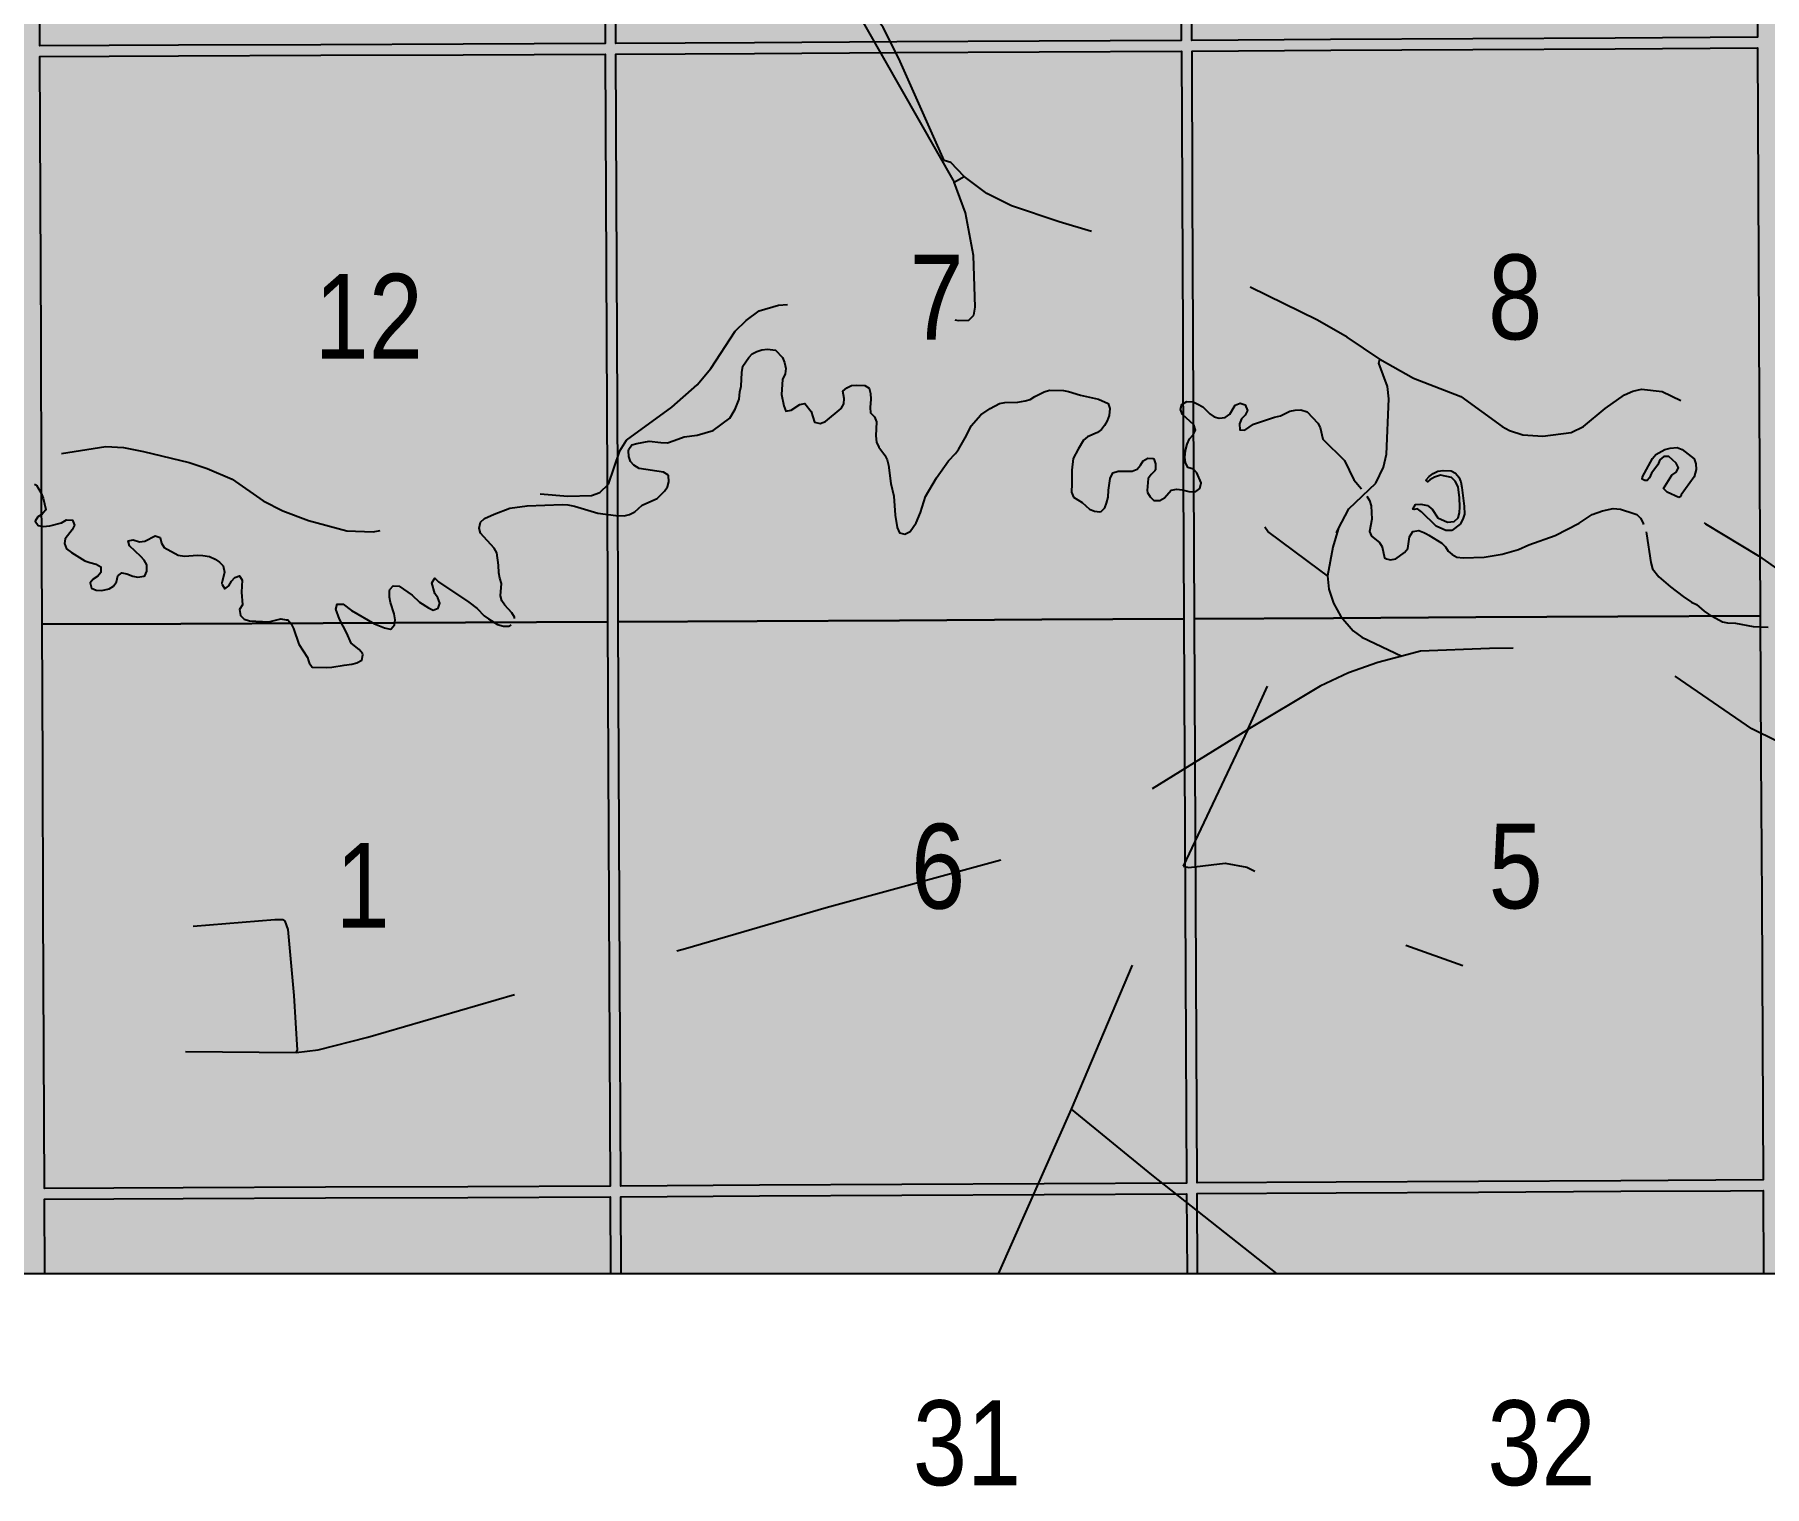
# Model space of a CAD drawing. Extents: x 403018 to 417191, y 6033193 to 6042673.
# Drawn here: x 415334.6 to 415497.7, y 6035945.7 to 6036082.7 of the extents above; entities that cross this region are included whole.
import ezdxf

# ---------------------------------------------------------------- set-up
doc = ezdxf.new("R2010")
doc.units = 0
doc.header["$LTSCALE"] = 5
doc.linetypes.add('DASHED2', pattern=[9.525, 6.35, -3.175])
for name, color, linetype in [('Quarters', 8, 'Continuous'), ('RoadSeg', 57, 'DASHED2'), ('T-WATER', 160, 'Continuous')]:
    doc.layers.add(name, color=color, linetype=linetype)
doc.layers.add('ROUTE-MAP-BACKGROUND-H', color=7, linetype='Continuous', true_color=0xf0ebff)
doc.styles.add('120', font='ARIALN.TTF', dxfattribs={"height": 13})

msp = doc.modelspace()

# ---------------------------------------------------------------- hatches: boundary and pattern name
at = {"layer": 'ROUTE-MAP-BACKGROUND-H'}
h = msp.add_hatch(color=256, dxfattribs=at)
h.dxf.hatch_style = 1
h.paths.add_polyline_path([(412923.423, 6037807.465), (416092.9, 6037807.465), (416092.9, 6035965.758), (412923.423, 6035965.758)])

# ---------------------------------------------------------------- linework, layer by layer
at = {"layer": 'Quarters'}
for points in [[(415402.49, 6036081.888), (415389.41, 6036081.818), (415389.354, 6036094.872), (415389.297, 6036108.262), (415389.24, 6036121.651), (415389.183, 6036135.04), (415402.259, 6036135.11), (415415.67, 6036135.182), (415429.081, 6036135.254), (415442.491, 6036135.326), (415442.553, 6036121.937), (415442.615, 6036108.548), (415442.677, 6036095.159), (415442.737, 6036082.104), (415429.322, 6036082.032), (415415.906, 6036081.96), (415402.49, 6036081.888)], [(415456.822, 6036082.181), (415443.741, 6036082.11), (415443.681, 6036095.164), (415443.619, 6036108.554), (415443.557, 6036121.943), (415443.496, 6036135.332), (415456.571, 6036135.403), (415469.982, 6036135.476), (415483.392, 6036135.55), (415496.802, 6036135.624), (415496.869, 6036122.235), (415496.935, 6036108.846), (415497.002, 6036095.457), (415497.067, 6036082.402), (415483.652, 6036082.328), (415470.237, 6036082.253), (415456.822, 6036082.181)], [(415388.35, 6036094.867), (415388.406, 6036081.813), (415374.997, 6036081.759), (415361.582, 6036081.705), (415348.173, 6036081.652), (415335.093, 6036081.599), (415335.042, 6036094.656), (415334.989, 6036108.047), (415334.937, 6036121.438), (415334.884, 6036134.83), (415347.957, 6036134.88), (415361.364, 6036134.931), (415374.772, 6036134.983), (415388.179, 6036135.034), (415388.236, 6036121.645), (415388.293, 6036108.256), (415388.35, 6036094.867)], [(415457.078, 6036027.619), (415443.993, 6036027.548), (415443.931, 6036040.938), (415443.87, 6036054.327), (415443.808, 6036067.716), (415443.746, 6036081.105), (415456.826, 6036081.176), (415470.242, 6036081.249), (415483.657, 6036081.324), (415497.072, 6036081.398), (415497.138, 6036068.009), (415497.205, 6036054.62), (415497.271, 6036041.231), (415497.338, 6036027.842), (415483.918, 6036027.767), (415470.499, 6036027.692), (415457.078, 6036027.619)], [(415388.581, 6036040.641), (415388.638, 6036027.252), (415375.222, 6036027.196), (415361.805, 6036027.14), (415348.388, 6036027.085), (415335.307, 6036027.03), (415335.254, 6036040.421), (415335.202, 6036053.812), (415335.149, 6036067.204), (415335.097, 6036080.595), (415348.174, 6036080.647), (415361.586, 6036080.701), (415374.998, 6036080.755), (415388.41, 6036080.809), (415388.467, 6036067.42), (415388.524, 6036054.03), (415388.581, 6036040.641)], [(415402.728, 6036027.328), (415389.642, 6036027.258), (415389.585, 6036040.647), (415389.528, 6036054.036), (415389.471, 6036067.425), (415389.414, 6036080.814), (415402.495, 6036080.884), (415415.911, 6036080.956), (415429.326, 6036081.028), (415442.742, 6036081.1), (415442.804, 6036067.711), (415442.865, 6036054.321), (415442.927, 6036040.932), (415442.989, 6036027.543), (415429.569, 6036027.471), (415416.148, 6036027.4), (415402.728, 6036027.328)], [(415402.959, 6035974.111), (415389.869, 6035974.041), (415389.814, 6035987.094), (415389.756, 6036000.482), (415389.699, 6036013.87), (415389.642, 6036027.258), (415402.728, 6036027.328), (415416.148, 6036027.4), (415429.569, 6036027.471), (415442.989, 6036027.543), (415443.051, 6036014.155), (415443.112, 6036000.767), (415443.174, 6035987.379), (415443.234, 6035974.326), (415429.809, 6035974.254), (415416.384, 6035974.183), (415402.959, 6035974.111)], [(415457.328, 6035974.401), (415444.238, 6035974.331), (415444.178, 6035987.384), (415444.117, 6036000.772), (415444.055, 6036014.16), (415443.993, 6036027.548), (415457.078, 6036027.619), (415470.499, 6036027.692), (415483.918, 6036027.767), (415497.338, 6036027.842), (415497.404, 6036014.453), (415497.47, 6036001.064), (415497.537, 6035987.675), (415497.601, 6035974.622), (415484.177, 6035974.548), (415470.753, 6035974.473), (415457.328, 6035974.401)], [(415348.605, 6035973.862), (415335.516, 6035973.805), (415335.465, 6035986.86), (415335.412, 6036000.25), (415335.359, 6036013.64), (415335.307, 6036027.03), (415348.388, 6036027.085), (415361.805, 6036027.14), (415375.222, 6036027.196), (415388.638, 6036027.252), (415388.695, 6036013.865), (415388.752, 6036000.477), (415388.809, 6035987.089), (415388.865, 6035974.036), (415375.447, 6035973.978), (415362.023, 6035973.92), (415348.605, 6035973.862)]]:
    msp.add_lwpolyline(points, close=True, dxfattribs=at)
for points in [[(415444.278, 6035965.758), (415444.243, 6035973.327), (415457.333, 6035973.397), (415470.758, 6035973.469), (415484.182, 6035973.543), (415494.544, 6035973.6), (415497.606, 6035973.617), (415497.645, 6035965.758)], [(415335.548, 6035965.758), (415335.52, 6035972.801), (415348.606, 6035972.858), (415362.027, 6035972.916), (415375.448, 6035972.974), (415388.869, 6035973.032), (415388.9, 6035965.758)], [(415389.905, 6035965.758), (415389.874, 6035973.037), (415402.964, 6035973.107), (415416.389, 6035973.178), (415429.814, 6035973.25), (415443.239, 6035973.321), (415443.274, 6035965.758)]]:
    msp.add_lwpolyline(points, dxfattribs=at)
at = {"layer": 'RoadSeg', "flags": 128}
msp.add_lwpolyline([(415421.307, 6036068.747), (415422.273, 6036069.279), (415421.008, 6036070.578), (415420.375, 6036070.778), (415416.113, 6036080.402), (415414.614, 6036083.332), (415405.057, 6036097.285), (415404.424, 6036098.417)], close=True, dxfattribs=at)
for points in [[(415314.881, 6035974.174), (415312.55, 6035981.467), (415311.284, 6035988.26), (415307.222, 6036004.711), (415306.223, 6036008.54), (415306.223, 6036010.971), (415309.753, 6036019.862), (415310.152, 6036020.561), (415311.251, 6036021.793), (415311.817, 6036022.992), (415311.917, 6036023.858), (415311.351, 6036027.088), (415311.417, 6036028.087), (415311.75, 6036029.419), (415312.883, 6036032.083), (415313.216, 6036033.382), (415313.882, 6036036.879), (415314.215, 6036039.942), (415314.215, 6036040.608), (415314.348, 6036041.674), (415314.781, 6036042.706), (415315.513, 6036044.038), (415316.313, 6036044.771), (415317.878, 6036045.17), (415321.807, 6036045.37), (415324.205, 6036045.137), (415328.833, 6036044.238), (415332.696, 6036043.139), (415334.161, 6036042.972), (415336.659, 6036043.072), (415341.321, 6036043.805), (415342.986, 6036043.705), (415344.851, 6036043.339), (415349.18, 6036042.306), (415350.878, 6036041.74), (415353.242, 6036040.708), (415356.139, 6036038.677), (415358.004, 6036037.744), (415360.435, 6036036.812), (415364.031, 6036035.846), (415366.529, 6036035.746), (415369.992, 6036036.412), (415375.12, 6036038.976), (415376.352, 6036039.476), (415377.285, 6036039.642), (415378.684, 6036039.676), (415384.877, 6036039.11), (415387.108, 6036039.176), (415387.908, 6036039.476), (415388.707, 6036040.242), (415389.772, 6036043.405), (415390.405, 6036044.404), (415394.701, 6036047.501), (415397.065, 6036049.632), (415398.364, 6036051.164), (415400.661, 6036054.694), (415401.694, 6036055.693), (415402.926, 6036056.592), (415404.757, 6036057.125), (415407.288, 6036057.325), (415411.75, 6036056.759), (415418.011, 6036056.326), (415421.74, 6036055.693), (415422.706, 6036055.726), (415423.172, 6036056.192), (415423.305, 6036056.958), (415423.139, 6036061.82), (415422.373, 6036065.85), (415421.307, 6036068.747)], [(415457.538, 6036036.013), (415458.537, 6036037.911), (415461.068, 6036040.342), (415461.8, 6036041.84), (415462.1, 6036043.072), (415462.3, 6036048.3), (415462.167, 6036049.466), (415461.367, 6036051.664), (415461.467, 6036052.03), (415458.37, 6036054.128), (415455.573, 6036055.726), (415446.849, 6036059.989), (415442.786, 6036061.587), (415431.231, 6036064.984), (415426.735, 6036066.516), (415424.404, 6036067.681), (415422.273, 6036069.279)], [(415461.467, 6036052.03), (415464.631, 6036050.232), (415469.093, 6036048.533), (415472.989, 6036045.703), (415473.688, 6036045.303), (415474.954, 6036044.904), (415476.818, 6036044.771), (415479.516, 6036045.137), (415480.681, 6036045.703), (415482.713, 6036047.401), (415484.544, 6036048.667), (415485.31, 6036049.033), (415486.143, 6036049.2), (415488.074, 6036049), (415491.204, 6036047.468), (415493.002, 6036047.035), (415493.735, 6036046.402), (415494.001, 6036045.736), (415494.134, 6036044.571), (415493.935, 6036043.339), (415492.969, 6036041.907), (415491.038, 6036039.609), (415490.571, 6036038.277), (415490.838, 6036037.578), (415492.17, 6036036.512), (415497.165, 6036033.482), (415501.66, 6036030.318), (415502.526, 6036029.852), (415504.358, 6036029.219), (415505.756, 6036028.953), (415507.022, 6036028.92), (415507.987, 6036029.419), (415508.221, 6036029.952), (415508.254, 6036032.316), (415508.52, 6036033.715), (415509.519, 6036037.145), (415510.518, 6036039.043), (415511.551, 6036040.342), (415512.782, 6036041.474), (415514.647, 6036042.873), (415517.678, 6036044.771), (415517.478, 6036044.804), (415517.445, 6036045.104), (415517.378, 6036067.282), (415517.012, 6036068.081), (415516.512, 6036068.38), (415512.816, 6036069.146)], [(415456.539, 6036031.617), (415456.639, 6036030.352), (415457.105, 6036029.02), (415457.771, 6036027.754), (415458.937, 6036026.422), (415459.769, 6036025.823), (415463.532, 6036024.025), (415461.268, 6036023.425), (415458.503, 6036022.46), (415455.84, 6036021.194), (415449.013, 6036017.098), (415455.806, 6036032.15), (415457.538, 6036036.013), (415457.038, 6036034.314), (415456.539, 6036031.617), (415455.806, 6036032.15), (415450.911, 6036035.78), (415450.611, 6036036.179)], [(415563.998, 6036000.015), (415561.534, 6035999.316), (415557.971, 6035998.883), (415553.808, 6035998.75), (415549.879, 6035999.083), (415547.448, 6035999.682), (415539.955, 6036002.047), (415502.36, 6036014.634), (415498.896, 6036015.999), (415496.532, 6036017.165), (415487.874, 6036023.126), (415484.711, 6036024.324), (415482.713, 6036024.691), (415480.648, 6036024.824), (415471.79, 6036024.757), (415465.297, 6036024.491), (415463.532, 6036024.025)], [(415310.869, 6035965.758), (415311.151, 6035966.516), (415313.682, 6035972.043), (415314.881, 6035974.174), (415316.579, 6035976.772), (415317.545, 6035977.838), (415320.908, 6035980.735), (415322.406, 6035981.8), (415326.869, 6035984.298), (415331.331, 6035986.096), (415333.695, 6035986.562), (415338.124, 6035986.829), (415359.269, 6035986.629), (415361.334, 6035986.895), (415366.03, 6035988.094), (415383.479, 6035993.156), (415395.966, 6035996.452), (415409.253, 6036000.315), (415428.234, 6036005.51), (415430.199, 6036006.176), (415431.73, 6036006.775), (415436.659, 6036009.473), (415449.013, 6036017.098), (415442.919, 6036004.211), (415443.452, 6036004.078), (415446.882, 6036004.511), (415448.913, 6036004.111), (415461.567, 6035997.618), (415469.293, 6035994.854)], [(415425.504, 6035965.758), (415432.396, 6035981.301), (415439.856, 6035998.95), (415441.354, 6036002.047), (415442.919, 6036004.211)], [(415359.269, 6035986.629), (415359.403, 6035986.862), (415359.07, 6035992.024), (415358.504, 6035998.251), (415358.237, 6035999.017), (415358.004, 6035999.15), (415357.238, 6035999.15), (415349.546, 6035998.517)], [(415451.764, 6035965.758), (415439.955, 6035975.107), (415432.396, 6035981.301)]]:
    msp.add_lwpolyline(points, dxfattribs=at)
at = {"layer": 'ROUTE-MAP-BACKGROUND-H'}
msp.add_lwpolyline([(412923.423, 6037807.465), (416092.9, 6037807.465), (416092.9, 6035965.758), (412923.423, 6035965.758)], close=True, dxfattribs=at)
at = {"layer": 'T-WATER'}
for points in [[(415394.905, 6036044.365), (415395.849, 6036044.701), (415397.076, 6036044.858), (415398.593, 6036045.307), (415400.165, 6036046.465), (415400.661, 6036047.323), (415401.026, 6036048.277), (415401.1, 6036048.943), (415401.227, 6036049.495), (415401.306, 6036050.78), (415401.402, 6036051.374), (415401.943, 6036052.198), (415402.276, 6036052.54), (415402.707, 6036052.773), (415403.183, 6036052.926), (415403.723, 6036052.973), (415404.452, 6036052.874), (415405.136, 6036052.202), (415405.323, 6036051.739), (415405.431, 6036051.164), (415405.366, 6036050.668), (415405.115, 6036050.111), (415405.045, 6036048.71), (415405.247, 6036047.636), (415405.456, 6036047.122), (415405.932, 6036047.233), (415406.749, 6036047.757), (415407.228, 6036047.868), (415407.833, 6036047.112), (415408.148, 6036046.11), (415408.692, 6036045.984), (415409.184, 6036046.169), (415410.667, 6036047.377), (415410.898, 6036047.824), (415410.942, 6036048.321), (415410.816, 6036049.024), (415411.182, 6036049.33), (415411.636, 6036049.542), (415412.133, 6036049.588), (415412.889, 6036049.558), (415413.301, 6036049.291), (415413.437, 6036048.812), (415413.459, 6036048.268), (415413.393, 6036047.485), (415413.438, 6036046.982), (415413.794, 6036046.585), (415414.004, 6036046.128), (415413.943, 6036044.811), (415414.006, 6036044.214), (415414.203, 6036043.738), (415414.772, 6036042.974), (415415, 6036042.529), (415415.117, 6036042.04), (415415.346, 6036040.306), (415415.618, 6036039.102), (415415.737, 6036037.339), (415415.955, 6036036.171), (415416.17, 6036035.662), (415416.662, 6036035.534), (415417.153, 6036035.785), (415417.735, 6036036.587), (415418.129, 6036037.571), (415418.614, 6036039.09), (415419.637, 6036040.841), (415420.779, 6036042.44), (415421.446, 6036043.128), (415421.73, 6036043.522), (415422.479, 6036044.833), (415422.932, 6036045.756), (415423.838, 6036046.777)], [(415423.838, 6036046.777), (415424.713, 6036047.388), (415425.599, 6036047.85), (415426.094, 6036047.941), (415427.316, 6036047.988), (415428.002, 6036048.096), (415428.482, 6036048.236), (415428.911, 6036048.513), (415429.81, 6036048.954), (415430.322, 6036049.124), (415431.617, 6036049.078), (415432.107, 6036048.981), (415433.233, 6036048.629), (415434.915, 6036048.264), (415435.849, 6036047.849), (415435.991, 6036047.371), (415435.923, 6036046.723), (415435.743, 6036046.218), (415435.502, 6036045.783), (415435.206, 6036045.401), (415434.834, 6036045.109), (415433.89, 6036044.719), (415433.523, 6036044.402), (415432.996, 6036043.561), (415432.533, 6036042.675), (415432.404, 6036041.57), (415432.42, 6036040.286), (415432.37, 6036039.495), (415432.57, 6036039.033), (415433.382, 6036038.52), (415434.087, 6036037.891), (415434.55, 6036037.688), (415435.062, 6036037.624), (415435.182, 6036037.663), (415435.517, 6036038.006), (415435.696, 6036038.472), (415435.854, 6036039.035), (415435.882, 6036039.694), (415436.035, 6036040.79), (415436.293, 6036041.324), (415436.767, 6036041.48), (415437.466, 6036041.461), (415438.105, 6036041.474), (415438.574, 6036041.648), (415438.898, 6036042.027), (415439.155, 6036042.443), (415439.57, 6036042.701), (415440.086, 6036042.677), (415440.145, 6036042.635), (415440.297, 6036042.161), (415440.29, 6036041.613), (415440.241, 6036041.496), (415439.89, 6036041.164), (415439.61, 6036040.77), (415439.528, 6036039.636), (415439.56, 6036039.478), (415439.809, 6036039.049), (415440.151, 6036038.718), (415440.723, 6036038.712), (415441.142, 6036038.97), (415441.777, 6036039.667), (415442.327, 6036039.787), (415442.823, 6036039.729), (415443.448, 6036039.552), (415443.956, 6036039.514), (415444.098, 6036039.55), (415444.492, 6036039.825), (415444.617, 6036040.381), (415444.215, 6036041.307), (415443.876, 6036041.674), (415443.34, 6036041.821), (415443.119, 6036042.282), (415443.08, 6036042.778), (415443.12, 6036043.414), (415443.282, 6036044.023), (415443.522, 6036044.519), (415443.856, 6036044.893), (415444.076, 6036045.328), (415443.925, 6036045.853), (415442.845, 6036046.817), (415442.65, 6036047.278), (415442.793, 6036047.769), (415443.259, 6036048.062)], [(415443.259, 6036048.062), (415443.846, 6036048.026), (415444.291, 6036047.801), (415444.753, 6036047.555), (415445.441, 6036046.891), (415445.825, 6036046.599), (415446.306, 6036046.46), (415446.865, 6036046.536), (415447.307, 6036046.862), (415447.826, 6036047.693), (415448.289, 6036047.884), (415448.774, 6036047.72), (415448.972, 6036047.204), (415448.765, 6036046.75), (415448.408, 6036046.408), (415448.229, 6036045.942), (415448.254, 6036045.362), (415448.731, 6036045.358), (415449.538, 6036045.898), (415451.527, 6036046.56), (415452.077, 6036046.691), (415452.972, 6036047.134), (415453.46, 6036047.242), (415454.023, 6036047.275), (415454.601, 6036047.059), (415455.599, 6036046.017), (415455.826, 6036045.584), (415456.075, 6036044.503), (415458.137, 6036042.489), (415459.017, 6036040.666), (415459.744, 6036039.804)], [(415392.537, 6036038.557), (415393.304, 6036038.905), (415393.996, 6036039.587), (415394.27, 6036039.993), (415394.393, 6036040.478), (415394.37, 6036041.064), (415394.326, 6036041.141), (415393.892, 6036041.38), (415391.608, 6036041.739), (415391.119, 6036042.041), (415390.806, 6036042.395), (415390.638, 6036042.866), (415390.599, 6036043.4), (415390.641, 6036043.557), (415390.918, 6036043.953), (415391.394, 6036044.098), (415392.539, 6036044.299), (415393.646, 6036044.167), (415394.267, 6036044.152), (415394.905, 6036044.365)], [(415334.576, 6036040.252), (415334.775, 6036040.142)], [(415334.775, 6036040.142), (415335.226, 6036039.404), (415335.414, 6036038.92), (415335.641, 6036037.873), (415335.619, 6036037.784), (415335.305, 6036037.429), (415334.9, 6036037.167), (415334.648, 6036036.743), (415334.926, 6036036.349), (415335.413, 6036036.264), (415336.029, 6036036.312), (415337.131, 6036036.612), (415337.596, 6036036.882), (415338.164, 6036036.853), (415338.367, 6036036.391), (415338.138, 6036035.947), (415337.492, 6036035.092), (415337.431, 6036034.638), (415337.612, 6036034.14), (415338.08, 6036033.792), (415339.339, 6036033.03), (415339.805, 6036032.849), (415340.388, 6036032.702), (415340.829, 6036032.465), (415340.855, 6036031.926), (415340.546, 6036031.567), (415340.134, 6036031.299), (415339.831, 6036030.931), (415339.952, 6036030.449), (415340.414, 6036030.262), (415340.94, 6036030.222), (415341.642, 6036030.363), (415342.037, 6036030.641), (415342.327, 6036031.027), (415342.439, 6036031.595), (415342.811, 6036031.896), (415343.293, 6036031.778), (415343.847, 6036031.565), (415344.341, 6036031.487), (415344.892, 6036031.558)], [(415460.221, 6036039.107), (415460.47, 6036038.719), (415460.637, 6036038.217), (415460.693, 6036036.944), (415460.471, 6036035.796), (415460.662, 6036035.334), (415461.412, 6036034.736), (415461.692, 6036034.342), (415461.891, 6036033.288), (415462.083, 6036033.192)], [(415379.839, 6036027.591), (415379.846, 6036027.713), (415379.594, 6036028.126), (415378.954, 6036028.841), (415378.67, 6036029.237), (415378.533, 6036029.718), (415378.613, 6036030.875), (415378.456, 6036031.383), (415378.382, 6036031.877), (415378.352, 6036032.611), (415378.183, 6036033.767), (415377.949, 6036034.211), (415376.66, 6036035.618), (415376.53, 6036036.102), (415376.648, 6036036.651), (415377.033, 6036037.013), (415377.942, 6036037.43), (415379.408, 6036037.989), (415381.057, 6036038.203), (415384.395, 6036038.334), (415384.895, 6036038.311), (415385.51, 6036038.185), (415387.701, 6036037.512), (415389.424, 6036037.289), (415390.196, 6036037.277), (415390.687, 6036037.376), (415391.193, 6036037.628), (415391.901, 6036038.28), (415392.537, 6036038.557)], [(415465.847, 6036035.566), (415466.069, 6036035.445), (415467.315, 6036034.676), (415467.648, 6036034.341), (415467.912, 6036033.936), (415468.272, 6036033.612), (415468.71, 6036033.377), (415469.327, 6036033.311), (415471.3, 6036033.363), (415473.011, 6036033.65), (415474.544, 6036034.097), (415475.497, 6036034.523), (415477.983, 6036035.415), (415480.246, 6036036.557), (415481.489, 6036037.372), (415482.464, 6036037.724), (415483.468, 6036037.949), (415484.162, 6036037.9), (415485.401, 6036037.496)], [(415485.401, 6036037.496), (415485.705, 6036037.397), (415486.032, 6036037.05), (415486.266, 6036036.625), (415486.333, 6036036.444)], [(415462.083, 6036033.192), (415462.47, 6036033.1), (415462.961, 6036033.2), (415463.792, 6036033.807), (415464.096, 6036034.185), (415464.246, 6036035.288), (415464.567, 6036035.778), (415465.145, 6036035.87), (415465.612, 6036035.694), (415465.847, 6036035.566)], [(415486.589, 6036035.751), (415486.616, 6036035.56), (415487.011, 6036032.845), (415487.185, 6036032.268), (415487.783, 6036031.492), (415488.87, 6036030.556), (415490.053, 6036029.666), (415490.863, 6036029.124), (415491.315, 6036028.897), (415492.03, 6036028.26), (415492.442, 6036027.98), (415493.763, 6036027.269), (415494.253, 6036027.174), (415494.992, 6036027.142), (415496.68, 6036026.838), (415498.08, 6036026.76)], [(415344.892, 6036031.558), (415344.976, 6036031.591), (415345.19, 6036032.042), (415345.17, 6036032.638), (415344.914, 6036033.064), (415344.599, 6036033.43), (415343.548, 6036034.432), (415343.412, 6036034.893), (415343.892, 6036035.001), (415344.48, 6036034.822), (415344.979, 6036034.87), (415345.963, 6036035.36), (415346.426, 6036035.229), (415346.552, 6036034.692), (415346.808, 6036034.283), (415348.141, 6036033.539), (415348.74, 6036033.453), (415349.964, 6036033.557), (415350.463, 6036033.535), (415351.099, 6036033.413), (415351.627, 6036033.182), (415352.036, 6036032.893), (415352.365, 6036032.542), (415352.506, 6036031.941), (415352.258, 6036030.903), (415352.273, 6036030.795), (415352.527, 6036030.372), (415352.914, 6036030.652), (415353.152, 6036031.097), (415353.477, 6036031.44), (415353.906, 6036031.608), (415354.179, 6036031.204), (415354.109, 6036030.075), (415354.197, 6036028.877), (415353.926, 6036028.425), (415354.01, 6036027.849), (415354.357, 6036027.524), (415354.865, 6036027.343), (415356.677, 6036027.26), (415357.823, 6036027.543), (415358.335, 6036027.462)], [(415360.432, 6036023.595), (415360.499, 6036023.388), (415360.783, 6036023.001), (415362.131, 6036022.961), (415362.63, 6036022.988), (415363.799, 6036023.19), (415364.505, 6036023.254), (415364.982, 6036023.405), (415365.45, 6036023.653), (415365.549, 6036024.148), (415365.514, 6036024.268), (415365.206, 6036024.644), (415364.444, 6036025.241), (415364.05, 6036026.197), (415363.337, 6036027.502), (415362.991, 6036028.45), (415363.137, 6036028.925), (415363.687, 6036028.914), (415364.473, 6036028.334), (415366.656, 6036027.085), (415367.587, 6036026.695), (415368.132, 6036026.582), (415368.21, 6036026.603), (415368.525, 6036026.964), (415368.6, 6036027.457), (415368.504, 6036028.031), (415368.153, 6036029.076), (415368.058, 6036029.603), (415368.05, 6036030.192), (415368.095, 6036030.322), (415368.418, 6036030.671), (415368.992, 6036030.625), (415370.204, 6036029.787), (415370.89, 6036029.112), (415371.728, 6036028.579), (415372.195, 6036028.366), (415372.653, 6036028.563), (415372.823, 6036029.036), (415372.612, 6036029.527), (415372.342, 6036029.935), (415372.053, 6036030.935), (415372.326, 6036031.383), (415372.681, 6036031.051), (415375.55, 6036029.107), (415376.326, 6036028.523), (415377.008, 6036027.833), (415377.386, 6036027.533), (415378.256, 6036027.019), (415378.802, 6036026.866), (415379.306, 6036026.867), (415379.537, 6036026.968)], [(415358.335, 6036027.462), (415358.462, 6036027.442), (415358.791, 6036027.083), (415359.004, 6036026.631), (415359.525, 6036025.143), (415360.333, 6036023.902), (415360.432, 6036023.595)]]:
    msp.add_lwpolyline(points, dxfattribs=at)
for points in [[(415489.669, 6036038.999), (415488.548, 6036039.507), (415488.213, 6036039.854), (415488.998, 6036041.095), (415489.394, 6036041.367), (415489.637, 6036041.799), (415489.393, 6036042.22), (415488.7, 6036042.869), (415488.226, 6036042.871), (415487.869, 6036042.556), (415487.683, 6036042.061), (415487.093, 6036041.299), (415486.893, 6036040.841), (415486.682, 6036040.596), (415486.443, 6036040.583), (415486.202, 6036040.706), (415486.216, 6036040.941), (415487.187, 6036042.671), (415487.477, 6036043.051), (415488.346, 6036043.52), (415488.829, 6036043.659), (415489.487, 6036043.704), (415489.986, 6036043.526), (415491.107, 6036042.628), (415491.272, 6036042.156), (415491.295, 6036041.628), (415491.117, 6036040.94), (415489.891, 6036039.239), (415489.858, 6036039.096), (415489.669, 6036038.999)], [(415468.263, 6036035.88), (415467.697, 6036035.886), (415466.772, 6036036.301), (415465.401, 6036037.65), (415465.009, 6036037.932), (415464.685, 6036037.874), (415464.558, 6036037.904), (415464.836, 6036038.316), (415465.326, 6036038.35), (415465.966, 6036038.243), (415466.382, 6036037.886), (415466.918, 6036037.072), (415467.85, 6036036.677), (415468.474, 6036036.738), (415468.831, 6036037.062), (415468.966, 6036037.542), (415468.989, 6036038.101), (415468.983, 6036038.944), (415468.84, 6036040.007), (415468.56, 6036040.521), (415468.225, 6036040.864), (415467.179, 6036041.099), (415466.621, 6036040.906), (415466.172, 6036040.672), (415465.947, 6036040.464), (415465.847, 6036040.552), (415465.822, 6036040.656), (415466.103, 6036040.976), (415466.491, 6036041.255), (415466.932, 6036041.484), (415467.426, 6036041.55), (415468.175, 6036041.517), (415468.603, 6036041.274), (415468.924, 6036040.917), (415469.11, 6036040.454), (415469.198, 6036039.948), (415469.425, 6036038.187), (415469.437, 6036037.433), (415469.301, 6036036.952), (415469.025, 6036036.473), (415468.263, 6036035.88)]]:
    msp.add_lwpolyline(points, close=True, dxfattribs=at)

# ---------------------------------------------------------------- texts
at = {"layer": 'RoadSeg', "style": '120'}
for s, height, p in [('7', 8.004, (415417.11, 6036053.892)), ('8', 8.004, (415471.672, 6036053.911)), ('12', 8.0041, (415361.01, 6036052.085)), ('6', 8.004, (415417.256, 6036000.21)), ('5', 8.004, (415471.719, 6036000.235)), ('1', 8.004, (415362.99, 6035998.408)), ('31', 8.0041, (415417.425, 6035945.821)), ('32', 8.0041, (415471.605, 6035945.821))]:
    msp.add_text(s, height=height, dxfattribs=at).set_placement(p)

doc.saveas('drawing.dxf')
